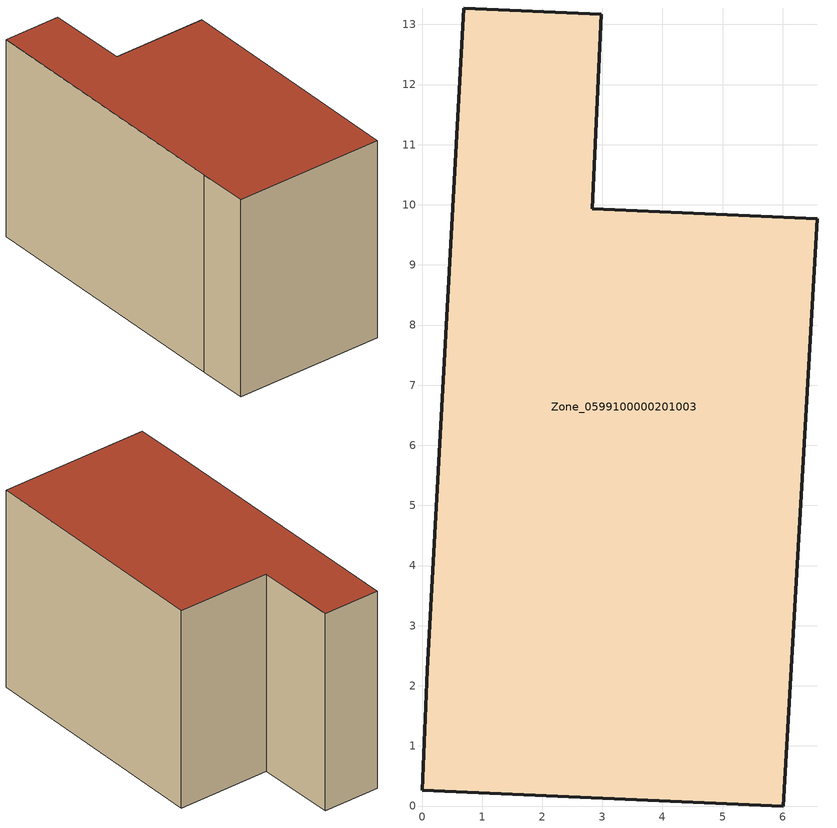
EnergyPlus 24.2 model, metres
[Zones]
Zone_0599100000201003
 floor ground (C_G): 0.09,2.26 0.7,13.27 2.98,13.17 2.83,9.93 6.58,9.77 6.01,0 0,0.26 z0.94
 wall outside (C_F): 2.83,9.93 2.98,13.17 0.7,13.27 0.09,2.26 0,0.26 6.01,0 6.58,9.77 2.83,9.93 z0.94:8.98
 roof outside (C_R): 6.01,0 6.58,9.77 2.83,9.93 2.98,13.17 0.7,13.27 0.09,2.26 0,0.26 z8.98
[BUILDING]
Pand.0599100000201003: North Axis=0; Terrain=City; Loads Convergence Tolerance Value=0.04; Temperature Convergence Tolerance Value=0.4; Solar Distribution=FullExterior; Maximum Number of Warmup Days=25; Minimum Number of Warmup Days=1
[Site:Location]
Rotterdam.The.Hague.AP_ZH_NLD Design_Conditions: Latitude=51.96; Longitude=4.45; Time Zone=1; Elevation=-4.5
[SITE:GROUNDTEMPERATURE:BUILDINGSURFACE]
18, 18, 18, 18, 18, 18, 18, 18, 18, 18, 18, 18
[MATERIAL] Thermal Absorptance=0.9; Solar Absorptance=0.7; Visible Absorptance=0.7
Name | Roughness | Thickness | Conductivity | Density | Specific Heat
G.TI.1975-1991 | MediumSmooth | 0.15 | 0.288461 | 540 | 1210
F.TI.1975-1991 | Rough | 0.3 | 0.230769 | 1920 | 840
R.TI.1975-1991 | MediumRough | 0.2 | 0.153846 | 1500 | 1000
[CONSTRUCTION]
C_G: G.TI.1975-1991
C_F: F.TI.1975-1991
C_R: R.TI.1975-1991
[ZONE]
Zone_0599100000201003: Type=1; Multiplier=1; Ceiling Height=Autocalculate; Volume=Autocalculate; Floor Area=autocalculate; Part of Total Floor Area=Yes
[ZONEINFILTRATION:DESIGNFLOWRATE]
Infil_Zone_0599100000201003: Zone or ZoneList or Space or SpaceList=Zone_0599100000201003; Schedule=AlwaysOn; Design Flow Rate Calculation Method=Flow/Area; Flow Rate per Floor Area=0.003; Constant Term Coefficient=1; Temperature Term Coefficient=0; Velocity Term Coefficient=0; Velocity Squared Term Coefficient=0
[HVACTEMPLATE:ZONE:IDEALLOADSAIRSYSTEM]
Zone_0599100000201003: Maximum Heating Supply Air Temperature=50; Minimum Cooling Supply Air Temperature=13; Maximum Heating Supply Air Humidity Ratio=0.0156; Minimum Cooling Supply Air Humidity Ratio=0.0077; Heating Limit=NoLimit; Cooling Limit=NoLimit; Dehumidification Control Type=ConstantSensibleHeatRatio; Cooling Sensible Heat Ratio=0.7; Dehumidification Setpoint=60; Humidification Control Type=None; Humidification Setpoint=30; Outdoor Air Method=None; Outdoor Air Flow Rate per Person=0.00944; Outdoor Air Flow Rate per Zone Floor Area=0; Outdoor Air Flow Rate per Zone=0; Demand Controlled Ventilation Type=None; Outdoor Air Economizer Type=NoEconomizer; Heat Recovery Type=None; Sensible Heat Recovery Effectiveness=0.7; Latent Heat Recovery Effectiveness=0.65
[ZONECONTROL:THERMOSTAT]
ThermostatControl_Zone_0599100000201003: Zone or ZoneList=Zone_0599100000201003; Control Type Schedule=DualSetpointControlType; Control 1=Thermostat_Zone_0599100000201003; Temperature Difference Between Cutout And Setpoint=0
[THERMOSTATSETPOINT:DUALSETPOINT]
Thermostat_Zone_0599100000201003: Heating Setpoint Temperature Schedule=HeatingSetpoint_Zone_0599100000201003; Cooling Setpoint Temperature Schedule=CoolingSetpoint_Zone_0599100000201003
[SCHEDULE:COMPACT]
HeatingSetpoint_Zone_0599100000201003: Through: 12/31, For: AllDays, Until: 24:00, 21
CoolingSetpoint_Zone_0599100000201003: Through: 12/31, For: AllDays, Until: 24:00, 24
DualSetpointControlType: Through: 12/31, For: AllDays, Until: 24:00, 4
AlwaysOn: Through: 12/31, For: AllDays, Until: 24:00, 1
